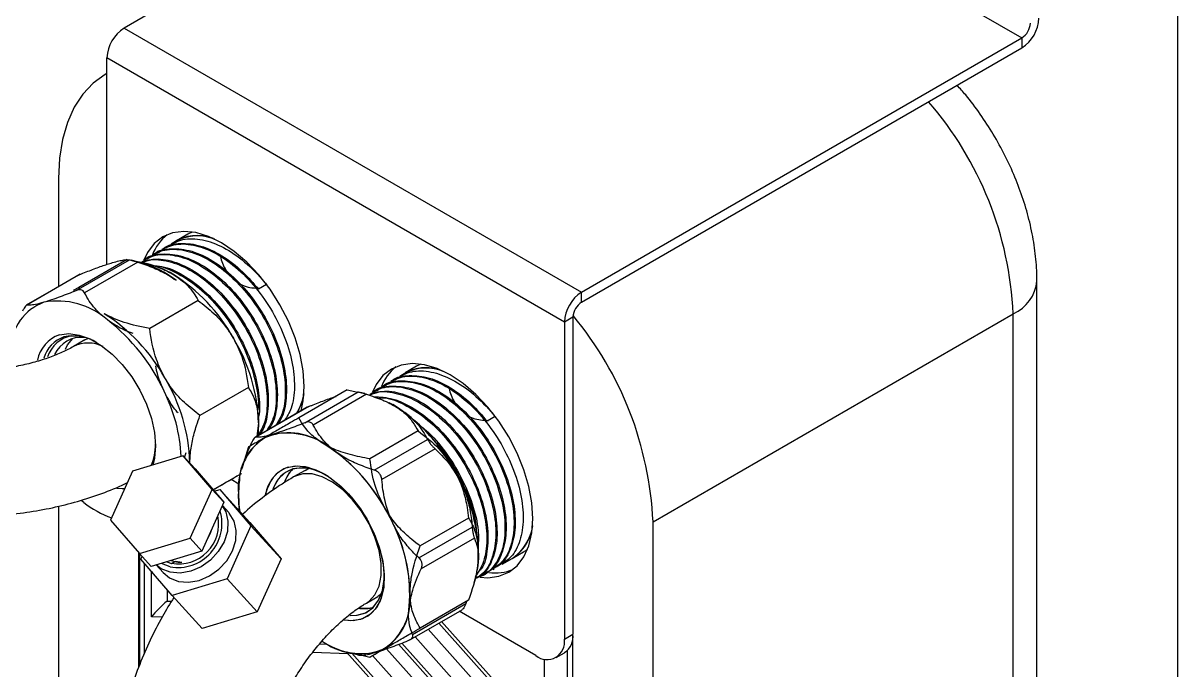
# Model space of a CAD drawing. Extents: x 150 to 4150, y 50 to 2920.
# Drawn here: x 3590.7 to 3947.7, y 1752 to 1951.8 of the extents above; entities that cross this region are included whole.
import ezdxf

# ---------------------------------------------------------------- set-up
doc = ezdxf.new("R2010")
doc.units = 0
doc.header["$LTSCALE"] = 10
doc.linetypes.add('SLD-KATı', pattern=[0])
doc.layers.get('0').update_dxf_attribs({"linetype": 'CONTINUOUS'})

msp = doc.modelspace()

# ---------------------------------------------------------------- linework, layer by layer
at = {"color": 7, "linetype": 'SLD-KATı'}
for p, q in [((3947.73, 923.17), (3947.73, 2132.67)), ((3758.05, 2028.86), (3621.93, 1950.28)), ((3758.05, 2028.86), (3899.47, 1947.21)), ((3621.93, 1950.28), (3763.35, 1868.64)), ((3763.35, 1868.64), (3899.47, 1947.21)), ((3899.47, 1947.21), (3899.47, 1944.15)), ((3763.35, 1865.57), (3899.47, 1944.15)), ((3758.05, 1859.45), (3616.63, 1941.09)), ((3616.63, 1877.26), (3616.63, 1941.09)), ((3616.63, 1936.19), (3616.1, 1935.88)), ((3601.6, 1903.83), (3601.6, 1870.34)), ((3641.61, 1886.6), (3638.08, 1884.55)), ((3642.95, 1887.25), (3641.61, 1886.6)), ((3633.98, 1882.1), (3633.63, 1881.9)), ((3638.11, 1884.49), (3636.43, 1883.52)), ((3607.09, 1869.15), (3623.57, 1878.66)), ((3622.85, 1878.78), (3607.88, 1870.14)), ((3622.85, 1878.78), (3623.54, 1878.65)), ((3625.64, 1878.14), (3624.16, 1878.53)), ((3628.37, 1878.86), (3628.01, 1878.66)), ((3631.17, 1880.48), (3630.82, 1880.28)), ((3626.19, 1877.93), (3609.71, 1868.42)), ((3629.95, 1877.2), (3628.3, 1877.63)), ((3607.81, 1873.92), (3591.69, 1864.62)), ((3608.37, 1874.19), (3591.89, 1864.68)), ((3665.9, 1871.03), (3663.45, 1869.61)), ((3904.14, 1284.29), (3904.14, 1872.2)), ((3607.88, 1870.14), (3606.16, 1869.14)), ((3608.05, 1869.84), (3607.88, 1870.14)), ((3763.35, 1865.57), (3763.35, 1868.64)), ((3644.82, 1866.1), (3629.85, 1857.46)), ((3760.7, 1860.98), (3758.05, 1859.45)), ((3760.7, 1860.98), (3760.7, 1763)), ((3785.45, 1797.7), (3896.82, 1861.99)), ((3896.82, 1274.08), (3896.82, 1861.99)), ((3758.05, 1859.45), (3758.05, 1761.46)), ((3609.8, 1853.92), (3606.26, 1851.88)), ((3609.8, 1853.92), (3610.68, 1854.36)), ((3713.66, 1846.43), (3712.32, 1845.78)), ((3708.82, 1843.67), (3707.14, 1842.7)), ((3712.32, 1845.78), (3708.79, 1843.73)), ((3660.35, 1839.19), (3645.38, 1830.55)), ((3701.88, 1839.66), (3701.53, 1839.46)), ((3704.69, 1841.28), (3704.34, 1841.08)), ((3690.91, 1838.47), (3675.94, 1829.83)), ((3677.8, 1828.33), (3694.28, 1837.84)), ((3696.9, 1837.11), (3680.42, 1827.6)), ((3690.91, 1838.47), (3694.15, 1837.77)), ((3694.04, 1837.85), (3694.28, 1837.84)), ((3696.36, 1837.32), (3694.87, 1837.71)), ((3699.08, 1838.04), (3698.73, 1837.84)), ((3678.52, 1833.1), (3662.4, 1823.8)), ((3679.08, 1833.37), (3662.6, 1823.86)), ((3704.43, 1834.23), (3705.02, 1833.93)), ((3663.48, 1828.31), (3662.99, 1824.14)), ((3736.61, 1830.21), (3734.16, 1828.79)), ((3712.88, 1825.79), (3697.91, 1817.15)), ((3699.27, 1813.67), (3715.75, 1823.19)), ((3640.23, 1818.08), (3624.51, 1813.34)), ((3649.16, 1807.71), (3640.23, 1818.08)), ((3643.85, 1814.11), (3640.23, 1818.08)), ((3640.66, 1817.92), (3641.15, 1819.15)), ((3660.41, 1820.86), (3658.69, 1815.48)), ((3718.08, 1820.25), (3701.6, 1810.74)), ((3643.85, 1814.11), (3652.78, 1803.75)), ((3658.69, 1815.58), (3658.23, 1813.92)), ((3658.35, 1814.36), (3658.23, 1813.92)), ((3624.51, 1813.34), (3617.72, 1798.25)), ((3657.87, 1812.39), (3649.5, 1807.56)), ((3657.42, 1809.35), (3655.01, 1810.74)), ((3677.86, 1813.61), (3674.32, 1811.57)), ((3622.42, 1809.59), (3622.84, 1809.62)), ((3642.37, 1792.61), (3649.16, 1807.71)), ((3652.78, 1803.75), (3649.16, 1807.71)), ((3649.85, 1807.15), (3651.48, 1807.65)), ((3651.48, 1807.65), (3661.15, 1796.42)), ((3660.79, 1797.46), (3651.48, 1807.65)), ((3609.42, 1803.68), (3608.62, 1804.29)), ((3652.78, 1803.75), (3645.99, 1788.65)), ((3601.6, 1802.54), (3601.6, 1729.53)), ((3654.27, 1800.57), (3652.31, 1802.71)), ((3617.72, 1798.25), (3626.65, 1787.88)), ((3661.15, 1796.42), (3653.8, 1780.06)), ((3660.79, 1797.46), (3670.46, 1786.23)), ((3670.46, 1786.23), (3661.15, 1796.42)), ((3713.07, 1786.57), (3729.55, 1796.09)), ((3728.41, 1798.88), (3713.44, 1790.24)), ((3785.45, 1209.79), (3785.45, 1797.7)), ((3626.65, 1787.88), (3642.37, 1792.61)), ((3645.99, 1788.65), (3642.37, 1792.61)), ((3730.23, 1792.67), (3713.75, 1783.16)), ((3626.35, 1788.23), (3626.35, 1752.6)), ((3630.27, 1783.92), (3626.65, 1787.88)), ((3626.66, 1787.88), (3626.66, 1753.44)), ((3627.09, 1786.17), (3627.46, 1786.99)), ((3636.77, 1774.94), (3627.09, 1786.17)), ((3645.99, 1788.65), (3630.27, 1783.92)), ((3635.11, 1785.38), (3636.61, 1784.88)), ((3636.45, 1785.78), (3637.62, 1785.41)), ((3636.61, 1784.88), (3637.62, 1785.41)), ((3637.8, 1785.5), (3639.74, 1785.21)), ((3670.46, 1786.23), (3663.11, 1769.87)), ((3738.79, 1784.64), (3741.87, 1786.42)), ((3741.91, 1786.36), (3745.44, 1788.4)), ((3630.36, 1768.37), (3630.36, 1782.31)), ((3631.81, 1784.38), (3633.97, 1782.02)), ((3735.98, 1783.02), (3736.33, 1783.23)), ((3653.8, 1780.06), (3636.77, 1774.94)), ((3653.8, 1780.06), (3663.11, 1769.87)), ((3730.14, 1778.8), (3730.49, 1780.08)), ((3730.47, 1780.01), (3730.59, 1780.45)), ((3733.18, 1781.4), (3733.53, 1781.61)), ((3635.19, 1776.77), (3635.19, 1773.19)), ((3646.08, 1764.75), (3636.77, 1774.94)), ((3696.82, 1772.6), (3700.36, 1774.64)), ((3635.19, 1773.19), (3636.56, 1773.14)), ((3711.11, 1762.91), (3727.59, 1772.42)), ((3728.41, 1773.52), (3713.44, 1764.88)), ((3727.92, 1773.26), (3727.59, 1772.42)), ((3728.41, 1773.52), (3727.98, 1773.27)), ((3663.11, 1769.87), (3646.08, 1764.75)), ((3710.29, 1761.26), (3726.4, 1770.56)), ((3749.21, 1756.36), (3725.5, 1770.05)), ((3715.94, 1764.52), (3748.16, 1728.48)), ((3719.19, 1766.4), (3748.21, 1733.95)), ((3758.05, 1761.46), (3760.7, 1763)), ((3760.7, 1258.78), (3760.7, 1763)), ((3691.21, 1756.88), (3680.19, 1757.28)), ((3690.7, 1757.45), (3748.21, 1693.12)), ((3690.81, 1757.49), (3693.96, 1756.67)), ((3690.81, 1757.49), (3692.47, 1757.06)), ((3692.58, 1757.24), (3697.91, 1755.91)), ((3701.52, 1757.99), (3697.91, 1755.91)), ((3703.06, 1758.51), (3748.16, 1708.07)), ((3706.79, 1759.86), (3748.21, 1713.54)), ((3755.46, 1755.74), (3758.11, 1757.27))]:
    msp.add_line(p, q, dxfattribs=at)
at = {"color": 8, "linetype": 'SLD-KATı'}
for p, q in [((3656.85, 1801.77), (3657.57, 1801.74)), ((3628.12, 1784.97), (3628.12, 1756.83)), ((3630.36, 1782.31), (3630.42, 1782.31)), ((3633.66, 1768.26), (3630.36, 1768.37)), ((3720.08, 1766.92), (3749.62, 1733.87)), ((3707.79, 1760.25), (3749.62, 1713.46)), ((3749.62, 1719.94), (3711.87, 1762.17)), ((3682.36, 1760.02), (3684.71, 1759.94)), ((3692.38, 1757.08), (3749.62, 1693.05)), ((3758.93, 1757.89), (3758.93, 1265.93)), ((3749.62, 1699.53), (3698.77, 1756.4)), ((3751.86, 1274.09), (3751.86, 1755.3))]:
    msp.add_line(p, q, dxfattribs=at)
at = {"color": 7, "linetype": 'SLD-KATı', "flags": 128}
for points in [[(3616.63, 1936.18), (3616.1, 1935.88), (3612.4, 1933.24), (3609.19, 1929.86), (3606.51, 1925.8), (3604.38, 1921.11), (3602.84, 1915.84), (3601.91, 1910.05), (3601.6, 1903.83)], [(3676.64, 1832.02), (3677.3, 1835.09), (3677.62, 1839.54), (3677.3, 1844.35), (3676.36, 1849.41), (3674.82, 1854.59), (3672.72, 1859.76), (3670.11, 1864.8), (3667.05, 1869.59), (3663.62, 1873.99), (3659.91, 1877.91), (3655.99, 1881.26), (3651.99, 1883.94), (3647.98, 1885.89), (3644.06, 1887.06), (3640.35, 1887.43), (3636.92, 1886.98), (3633.86, 1885.73), (3631.25, 1883.71), (3629.15, 1880.96), (3627.98, 1878.58)], [(3601.91, 1855.45), (3604.83, 1855.85), (3608.02, 1855.43), (3611.39, 1854.21), (3614.81, 1852.23), (3618.18, 1849.56), (3621.37, 1846.29), (3624.28, 1842.53), (3626.82, 1838.4), (3628.88, 1834.05), (3630.4, 1829.63), (3631.34, 1825.28), (3631.66, 1821.16), (3631.34, 1817.41), (3630.8, 1815.24)], [(3603.76, 1851.01), (3604.45, 1852.35), (3606.02, 1854.34)], [(3731.99, 1780.56), (3734.33, 1780.42), (3737.76, 1780.87), (3740.82, 1782.12), (3743.43, 1784.15), (3745.53, 1786.89), (3747.07, 1790.3), (3748.01, 1794.27), (3748.33, 1798.72), (3748.01, 1803.53), (3747.07, 1808.59), (3745.53, 1813.77), (3743.43, 1818.94), (3740.82, 1823.98), (3737.76, 1828.76), (3734.33, 1833.17), (3730.62, 1837.09), (3726.71, 1840.44), (3722.7, 1843.12), (3718.69, 1845.07), (3714.77, 1846.24), (3711.06, 1846.61), (3707.63, 1846.16), (3704.57, 1844.91), (3701.96, 1842.89), (3699.86, 1840.14), (3698.69, 1837.76)], [(3703.82, 1834.59), (3706.1, 1833.28), (3708.69, 1831.52)], [(3663.48, 1828.31), (3663.35, 1825.39), (3663.2, 1824.03)], [(3665.68, 1806.14), (3666.21, 1808.04), (3667.59, 1810.86), (3669.52, 1813), (3671.95, 1814.4), (3674.77, 1815), (3677.91, 1814.79), (3681.24, 1813.77), (3684.66, 1811.98), (3688.05, 1809.48), (3691.3, 1806.34), (3694.29, 1802.69), (3696.93, 1798.64), (3699.12, 1794.34), (3700.78, 1789.92), (3701.87, 1785.54), (3702.35, 1781.35), (3702.19, 1777.49), (3701.4, 1774.09), (3700.02, 1771.27), (3698.08, 1769.13), (3695.66, 1767.73), (3692.84, 1767.13), (3689.8, 1767.32)], [(3684.26, 1812.23), (3683.43, 1812.66), (3680.11, 1813.93), (3676.96, 1814.4), (3674.09, 1814.03), (3671.61, 1812.86), (3669.59, 1810.91), (3668.13, 1808.27), (3667.9, 1807.67)], [(3671.66, 1810.31), (3673.09, 1812.91), (3674.08, 1814.03)], [(3672.62, 1814.63), (3675.54, 1815.03), (3678.73, 1814.61), (3682.1, 1813.39), (3685.52, 1811.41), (3688.89, 1808.74), (3692.08, 1805.47), (3695, 1801.7), (3697.53, 1797.58), (3699.59, 1793.23), (3701.12, 1788.81), (3702.05, 1784.46), (3702.37, 1780.34), (3702.05, 1776.59), (3701.11, 1773.32), (3699.58, 1770.67), (3697.52, 1768.7), (3694.99, 1767.5), (3692.07, 1767.1), (3690.06, 1767.27)], [(3677.86, 1813.61), (3678.74, 1814.05), (3679.07, 1814.17)], [(3622.08, 1807.94), (3621.36, 1807.92), (3619.7, 1808.04)], [(3657.69, 1800.85), (3657.42, 1803.3), (3657.29, 1806.37)], [(3652.29, 1802.66), (3653.34, 1800.77), (3654.02, 1797.88), (3653.84, 1794.73), (3652.83, 1791.54), (3651.05, 1788.52), (3648.63, 1785.89), (3645.71, 1783.82), (3642.52, 1782.45), (3639.25, 1781.88), (3636.15, 1782.14)], [(3638.73, 1779.31), (3641.84, 1779.05), (3645.1, 1779.62), (3648.3, 1780.99), (3651.21, 1783.06), (3653.64, 1785.69), (3655.42, 1788.71), (3656.43, 1791.9), (3656.6, 1795.05), (3655.92, 1797.94), (3654.44, 1800.38), (3654.27, 1800.57)], [(3648.87, 1795.06), (3648.65, 1794.4), (3647.71, 1792.47)], [(3745.44, 1788.4), (3746.12, 1788.82), (3746.68, 1789.23)], [(3636.15, 1782.14), (3633.41, 1783.21), (3631.83, 1784.39)], [(3636.12, 1783.79), (3633.53, 1784.83), (3633.45, 1784.88)], [(3633.97, 1782.02), (3635.99, 1780.38), (3638.73, 1779.31)], [(3691.76, 1768.78), (3693.89, 1768.83), (3696.58, 1769.61), (3698.84, 1771.17), (3700.59, 1773.48), (3701.76, 1776.43), (3702.32, 1779.94), (3702.36, 1780.87)], [(3691.79, 1768.78), (3693.95, 1768.84), (3696.63, 1769.63), (3698.88, 1771.21), (3700.62, 1773.53), (3701.78, 1776.5), (3702.33, 1780.02), (3702.36, 1780.87)], [(3701.45, 1775.41), (3700.64, 1774.81), (3700.36, 1774.64)], [(3698.64, 1771.11), (3697.48, 1770.88), (3694.53, 1770.91)], [(3698.9, 1771.18), (3697.42, 1770.87), (3694.81, 1770.87)]]:
    msp.add_lwpolyline(points, dxfattribs=at)
at = {"color": 8, "linetype": 'SLD-KATı', "flags": 128}
msp.add_lwpolyline([(3696.82, 1772.6), (3697.64, 1773.15), (3699.48, 1775.14), (3700.75, 1777.82), (3701.4, 1781.09), (3701.4, 1784.81), (3700.75, 1788.82), (3699.48, 1792.97), (3697.64, 1797.08), (3695.31, 1800.99), (3692.58, 1804.53), (3689.56, 1807.57), (3686.38, 1809.97), (3683.16, 1811.64), (3680.05, 1812.5), (3677.16, 1812.53), (3674.61, 1811.73), (3674.32, 1811.57)], dxfattribs=at)
at = {"color": 7, "linetype": 'SLD-KATı'}
for centre, radius, start, end in [((3893.26, 1953.86), 11.53, 302.6055, 357.3945), ((3628.14, 1940.57), 11.53, 122.6055, 177.3945), ((3896.37, 1952.07), 5.76, 302.6055, 357.3945), ((3644.16, 1875.07), 14.43, 128.1899, 159.1779), ((3644.55, 1872.78), 13.4, 68.017, 124.2955), ((3644.6, 1871.82), 14.24, 67.7575, 117.1238), ((3618.76, 1847.43), 31.46, 52.3461, 74.2517), ((3622.54, 1849.85), 28.33, 59.4098, 74.8374), ((3608.33, 1828.34), 54.1, 28.8556, 58.0453), ((3769.57, 1858.93), 11.53, 122.6055, 177.3945), ((3602.58, 1850.77), 15.75, 110.2603, 178.128), ((3601.31, 1842.55), 23.38, 48.6211, 100.3296), ((3766.46, 1860.72), 5.76, 122.6055, 177.3945), ((3587.11, 1816.09), 54.1, 28.8556, 58.0453), ((3677.96, 1792.69), 107.61, 2.6703, 39.7175), ((3580.58, 1813.33), 59.13, 24.7744, 52.2594), ((3605.29, 1845.66), 10.36, 109.0546, 168.9233), ((3606.45, 1845.67), 9.69, 108.7971, 164.3831), ((3607.49, 1845.66), 9.7, 100.0227, 161.5778), ((3608.71, 1845.6), 9.11, 84.0563, 155.1502), ((3606.17, 1840.98), 14.14, 58.5898, 101.5973), ((3609.4, 1826.47), 54.11, 1.9565, 31.1437), ((3714.87, 1834.25), 14.43, 128.1899, 159.1779), ((3715.26, 1831.96), 13.4, 68.017, 124.2955), ((3715.31, 1831), 14.24, 67.7575, 117.1238), ((3588.19, 1814.22), 54.11, 1.9565, 31.1437), ((3588.54, 1815.26), 51.11, 2.9438, 26.5617), ((3660.13, 1840.45), 17.7, 328.4754, 349.6798), ((3660.24, 1840.35), 17.63, 328.9796, 348.3789), ((3676.39, 1788.03), 54.1, 28.8556, 58.0453), ((3672.5, 1784.76), 59.13, 24.7744, 52.2594), ((3673.29, 1809.95), 15.75, 110.2603, 178.128), ((3672.82, 1806.35), 18.86, 54.3818, 114.314), ((3672.02, 1801.73), 23.38, 48.6211, 100.3296), ((3614.48, 1821.81), 17.17, 336.9095, 359.5904), ((3676.06, 1808.22), 18.87, 125.698, 185.6204), ((3655.17, 1775.78), 54.1, 28.8556, 58.0453), ((3651.29, 1772.51), 59.13, 24.7744, 52.2594), ((3676.11, 1804.69), 10.53, 109.3253, 171.9658), ((3677.09, 1804.94), 9.57, 108.5844, 161.8623), ((3681.77, 1806.36), 10.86, 135.0745, 161.0581), ((3676.88, 1800.16), 14.14, 58.5898, 101.5973), ((3677.46, 1786.16), 54.11, 1.9565, 31.1437), ((3694.17, 1806.2), 36.87, 173.3624, 188.3433), ((3683.74, 1787.78), 47.7, 355.3497, 27.1403), ((3629.63, 1830.27), 33.4, 232.7611, 249.6841), ((3638.55, 1797.19), 13.61, 259.7291, 16.6734), ((3638.81, 1797.02), 12.33, 259.7059, 11.7766), ((3656.25, 1773.91), 54.11, 1.9565, 31.1437), ((3662.52, 1775.53), 47.7, 355.3497, 27.1403), ((3734.33, 1798.3), 14.07, 297.1584, 350.5184), ((3733.89, 1798.54), 14.51, 303.3732, 351.7347), ((3639.43, 1793.46), 8.26, 257.3403, 272.16), ((3703.2, 1787.71), 28.34, 345.1582, 0.5931), ((3736.76, 1796.29), 14.35, 261.7684, 291.8426), ((3691.55, 1773.91), 18.87, 305.698, 5.6204), ((3694.32, 1772.18), 15.75, 290.2603, 358.128), ((3695.55, 1778.93), 21.94, 235.6501, 281.1052), ((3694.79, 1775.78), 18.86, 234.3818, 294.314), ((3752.66, 1760.59), 5.46, 230.7967, 9.214), ((3754.76, 1762.24), 5.99, 304.0564, 7.2558)]:
    msp.add_arc(centre, radius, start, end, dxfattribs=at)
at = {"color": 8, "linetype": 'SLD-KATı'}
for centre, radius, start, end in [((3789.06, 1856.94), 107.88, 2.6859, 40.8609), ((3891.87, 1873.27), 12.32, 293.6937, 355.0156), ((3610.78, 1842.94), 10.02, 62.5701, 116.7522)]:
    msp.add_arc(centre, radius, start, end, dxfattribs=at)
at = {"color": 7, "linetype": 'SLD-KATı'}
for centre, major_axis, ratio, start_param, end_param in [((3633.9, 1784.35), (-4.08, 4.23), 0.684049, 1.402214, 1.656066), ((3633.9, 1770.42), (4.93, 4.75), 0.176434, 1.140414, 2.187612)]:
    msp.add_ellipse(centre, major_axis=major_axis, ratio=ratio, start_param=start_param, end_param=end_param, dxfattribs=at)
for points, knots in [([(3904.14, 1872.2), (3904.12, 1873.55), (3904.05, 1877.19), (3903.39, 1883.22), (3902.01, 1890.26), (3900.01, 1897.27), (3897.43, 1904.2), (3894.33, 1910.96), (3890.73, 1917.5), (3886.66, 1923.75), (3882.89, 1928.82), (3880.36, 1931.61), (3879.46, 1932.6)], [0, 0, 0, 0, 0.064533, 0.174438, 0.284459, 0.394338, 0.503786, 0.612837, 0.721711, 0.830719, 0.940129, 1, 1, 1, 1]), ([(3634.93, 1882.41), (3636.36, 1883.33), (3639.34, 1885.24), (3645.27, 1885.32), (3651.81, 1883.22), (3658.48, 1878.91), (3663.15, 1874.4), (3665.49, 1871.54), (3665.9, 1871.03)], [0, 0, 0, 0, 0.180862, 0.376303, 0.570315, 0.761817, 0.957561, 1, 1, 1, 1]), ([(3629.32, 1879.17), (3630.75, 1880.09), (3633.73, 1882), (3639.66, 1882.08), (3646.2, 1879.98), (3652.87, 1875.68), (3659.15, 1869.57), (3664.57, 1862.09), (3668.71, 1853.84), (3671.29, 1845.46), (3672.03, 1837.65), (3671.25, 1831.34), (3669.49, 1828.62), (3668.74, 1827.46)], [0, 0, 0, 0, 0.087469, 0.181988, 0.275817, 0.368431, 0.463097, 0.556425, 0.649467, 0.744163, 0.836969, 0.930556, 1, 1, 1, 1]), ([(3631.19, 1880.46), (3631.21, 1880.49), (3632.58, 1881.76), (3636.55, 1882.32), (3642.68, 1881.73), (3649.38, 1878.6), (3655.94, 1873.51), (3661.92, 1866.75), (3666.84, 1858.87), (3670.35, 1850.5), (3672.2, 1842.24), (3672.14, 1834.89), (3671.02, 1829.85), (3669.43, 1828.07), (3669.04, 1827.63)], [0, 0, 0, 0, 0.001942, 0.098151, 0.19583, 0.291429, 0.388169, 0.485714, 0.581056, 0.678214, 0.775503, 0.870803, 0.968262, 1, 1, 1, 1]), ([(3632.12, 1880.79), (3633.55, 1881.71), (3636.53, 1883.62), (3642.47, 1883.7), (3649.01, 1881.6), (3655.68, 1877.3), (3661.96, 1871.19), (3667.37, 1863.71), (3671.52, 1855.46), (3674.09, 1847.08), (3674.84, 1839.27), (3674.06, 1832.96), (3672.3, 1830.24), (3671.55, 1829.08)], [0, 0, 0, 0, 0.087469, 0.181988, 0.275817, 0.368431, 0.463097, 0.556425, 0.649467, 0.744163, 0.836969, 0.930556, 1, 1, 1, 1]), ([(3633.99, 1882.08), (3634.02, 1882.11), (3635.39, 1883.38), (3639.35, 1883.93), (3645.49, 1883.36), (3652.18, 1880.21), (3658.34, 1875.52), (3661.87, 1871.43), (3663.45, 1869.61)], [0, 0, 0, 0, 0.004169, 0.210655, 0.420297, 0.625475, 0.833102, 1, 1, 1, 1]), ([(3618.33, 1877.79), (3619.02, 1877.98), (3620.39, 1878.37), (3621.82, 1878.62), (3622.88, 1878.72), (3623.34, 1878.68), (3623.57, 1878.66)], [0, 0, 0, 0, 0.272941, 0.5513799, 0.7748074, 1, 1, 1, 1]), ([(3623.57, 1878.66), (3623.67, 1878.64), (3623.88, 1878.6), (3624.6, 1878.41), (3625.41, 1878.17), (3625.97, 1878), (3626.19, 1877.93)], [0, 0, 0, 0, 0.2806938, 0.5628322, 0.8257499, 1, 1, 1, 1]), ([(3624.1, 1878.54), (3624.75, 1878.42), (3627.01, 1878), (3630.75, 1877), (3634.4, 1875.63), (3636.31, 1874.59), (3636.96, 1874.24)], [0, 0, 0, 0, 0.136187, 0.4748, 0.821848, 1, 1, 1, 1]), ([(3627.15, 1877.88), (3628.38, 1878.66), (3631.17, 1880.42), (3636.86, 1880.45), (3643.39, 1878.36), (3650.07, 1874.06), (3656.35, 1867.95), (3661.76, 1860.47), (3665.9, 1852.22), (3668.48, 1843.84), (3669.23, 1836.03), (3668.44, 1829.72), (3666.69, 1827), (3665.94, 1825.84)], [0, 0, 0, 0, 0.076064, 0.171764, 0.266765, 0.360537, 0.456386, 0.550881, 0.645086, 0.740965, 0.834931, 0.929688, 1, 1, 1, 1]), ([(3627.36, 1877.82), (3627.64, 1877.97), (3629.52, 1879.02), (3634.1, 1878.74), (3640.57, 1876.77), (3647.26, 1872.43), (3653.54, 1866.33), (3658.96, 1858.85), (3663.1, 1850.6), (3665.68, 1842.22), (3666.42, 1834.41), (3665.64, 1828.1), (3663.88, 1825.38), (3663.13, 1824.22)], [0, 0, 0, 0, 0.017775, 0.119513, 0.220508, 0.320195, 0.422091, 0.522547, 0.622695, 0.724623, 0.824517, 0.925253, 1, 1, 1, 1]), ([(3627.85, 1877.94), (3628.86, 1878.31), (3631.6, 1879.33), (3637.13, 1878.39), (3643.76, 1875.39), (3650.34, 1870.26), (3656.3, 1863.51), (3661.23, 1855.63), (3664.74, 1847.26), (3666.59, 1839), (3666.53, 1831.64), (3665.39, 1826.58), (3663.79, 1824.78), (3663.38, 1824.33)], [0, 0, 0, 0, 0.058665, 0.160455, 0.260076, 0.360887, 0.462536, 0.56189, 0.663136, 0.764519, 0.863829, 0.965389, 1, 1, 1, 1]), ([(3628.38, 1878.84), (3628.41, 1878.87), (3629.78, 1880.14), (3633.74, 1880.7), (3639.88, 1880.11), (3646.58, 1876.98), (3653.14, 1871.89), (3659.11, 1865.13), (3664.03, 1857.25), (3667.54, 1848.88), (3669.4, 1840.62), (3669.33, 1833.27), (3668.22, 1828.25), (3666.65, 1826.49), (3666.28, 1826.06)], [0, 0, 0, 0, 0.0019448, 0.0982696, 0.1960665, 0.2917806, 0.3886376, 0.4862995, 0.5817563, 0.6790316, 0.7764385, 0.8718533, 0.9694297, 1, 1, 1, 1]), ([(3651.63, 1880.15), (3651.89, 1878.86), (3652.47, 1875.99), (3657.84, 1870.13), (3662.24, 1869.93), (3663.88, 1869.86)], [0, 0, 0, 0, 0.340143, 0.754916, 1, 1, 1, 1]), ([(3608.37, 1874.19), (3608.65, 1874.3), (3610.3, 1874.96), (3613.24, 1876.09), (3616.27, 1877.17), (3617.81, 1877.63), (3618.33, 1877.79)], [0, 0, 0, 0, 0.073265, 0.436543, 0.808871, 1, 1, 1, 1]), ([(3626.19, 1877.93), (3627.84, 1877.38), (3630.34, 1876.55), (3633.44, 1875.12), (3635.79, 1873.86), (3637.22, 1872.87), (3637.98, 1872.34)], [0, 0, 0, 0, 0.382246, 0.577663, 0.77475, 1, 1, 1, 1]), ([(3630.29, 1876.81), (3630.64, 1876.84), (3632.93, 1876.98), (3637.83, 1874.98), (3644.44, 1870.85), (3650.74, 1864.7), (3656.14, 1857.24), (3660.32, 1848.96), (3662.75, 1840.7), (3663.68, 1834.81), (3663.26, 1832.33), (3663.21, 1832.03)], [0, 0, 0, 0, 0.024409, 0.161419, 0.296656, 0.434889, 0.571168, 0.70703, 0.845306, 0.980824, 1, 1, 1, 1]), ([(3631.01, 1876.86), (3632.13, 1876.78), (3635.26, 1876.57), (3640.98, 1873.68), (3647.52, 1868.67), (3653.5, 1861.89), (3658.41, 1854.02), (3661.97, 1845.6), (3663.65, 1837.51), (3664.05, 1832.03), (3663.41, 1829.93), (3663.37, 1829.78)], [0, 0, 0, 0, 0.07206, 0.202149, 0.33379, 0.466526, 0.596265, 0.728475, 0.860864, 0.990545, 1, 1, 1, 1]), ([(3607.81, 1873.92), (3607.82, 1873.93), (3607.96, 1874.04), (3608.17, 1874.12), (3608.37, 1874.19)], [0, 0, 0, 0, 0.051475, 1, 1, 1, 1]), ([(3636.96, 1874.24), (3638.63, 1873.1), (3642.17, 1870.69), (3643.9, 1867.68), (3644.82, 1866.1)], [0, 0, 0, 0, 0.472492, 1, 1, 1, 1]), ([(3607.09, 1869.15), (3606.24, 1868.81), (3604.55, 1868.14), (3602, 1867.18), (3599.42, 1866.26), (3597.89, 1865.79), (3597.12, 1865.55)], [0, 0, 0, 0, 0.223518, 0.448621, 0.721723, 1, 1, 1, 1]), ([(3609.71, 1868.42), (3609.56, 1868.65), (3609.27, 1869.1), (3608.53, 1869.41), (3607.76, 1869.39), (3607.28, 1869.22), (3607.09, 1869.15)], [0, 0, 0, 0, 0.280694, 0.562832, 0.82575, 1, 1, 1, 1]), ([(3616.77, 1860.09), (3616.07, 1860.64), (3614.67, 1861.74), (3612.78, 1863.7), (3611.06, 1865.93), (3610.16, 1867.59), (3609.71, 1868.42)], [0, 0, 0, 0, 0.220853, 0.444668, 0.720511, 1, 1, 1, 1]), ([(3591.89, 1864.68), (3591.8, 1864.66), (3591.63, 1864.63), (3591.23, 1864.14), (3590.85, 1863.47), (3590.61, 1862.97), (3590.52, 1862.78)], [0, 0, 0, 0, 0.280694, 0.562832, 0.82575, 1, 1, 1, 1]), ([(3597.12, 1865.55), (3596.64, 1865.41), (3595.24, 1865.01), (3593.46, 1864.67), (3592.39, 1864.62), (3591.96, 1864.67), (3591.89, 1864.68)], [0, 0, 0, 0, 0.191127, 0.553705, 0.926736, 1, 1, 1, 1]), ([(3644.82, 1866.1), (3646.47, 1864.82), (3649.81, 1862.21), (3653.43, 1858.13), (3655.16, 1855.34), (3655.71, 1854.45)], [0, 0, 0, 0, 0.396747, 0.806752, 1, 1, 1, 1]), ([(3629.85, 1857.46), (3627.11, 1857.99), (3621.91, 1858.99), (3617.72, 1861.03), (3615.75, 1862)], [0, 0, 0, 0, 0.527508, 1, 1, 1, 1]), ([(3624.68, 1855.89), (3624.34, 1856.01), (3622.33, 1856.71), (3619.63, 1858.13), (3617.53, 1859.57), (3616.77, 1860.09)], [0, 0, 0, 0, 0.112367, 0.676119, 1, 1, 1, 1]), ([(3634.5, 1842.2), (3633.56, 1844.06), (3631.09, 1848.94), (3630.32, 1854.2), (3629.85, 1857.46)], [0, 0, 0, 0, 0.381419, 1, 1, 1, 1]), ([(3655.71, 1854.45), (3656.65, 1852.59), (3659.12, 1847.72), (3659.88, 1842.45), (3660.35, 1839.19)], [0, 0, 0, 0, 0.381419, 1, 1, 1, 1]), ([(3606.26, 1851.88), (3605.71, 1851.57), (3604.1, 1850.67), (3600.94, 1849.23), (3596.67, 1847.69), (3591.89, 1846.37), (3586.69, 1845.33), (3581.19, 1844.63), (3575.49, 1844.29), (3569.74, 1844.34), (3564.05, 1844.77), (3558.57, 1845.57), (3553.4, 1846.7), (3548.67, 1848.11), (3544.58, 1849.71), (3541.92, 1851), (3540.66, 1851.72), (3540.37, 1851.88)], [0, 0, 0, 0, 0.036915, 0.106885, 0.177852, 0.249996, 0.323166, 0.397143, 0.471674, 0.54649, 0.621313, 0.695795, 0.769675, 0.842713, 0.914705, 0.981056, 1, 1, 1, 1]), ([(3634.26, 1838.11), (3633.22, 1840.49), (3632.11, 1843.05), (3631.74, 1845.76), (3631.71, 1845.94)], [0, 0, 0, 0, 0.932698, 1, 1, 1, 1]), ([(3702.83, 1839.97), (3704.26, 1840.89), (3707.24, 1842.8), (3713.18, 1842.88), (3719.72, 1840.78), (3726.39, 1836.48), (3732.67, 1830.37), (3738.08, 1822.89), (3742.23, 1814.64), (3744.8, 1806.28), (3745.59, 1798.4), (3744.55, 1791.7), (3741.91, 1786.57), (3738.97, 1784.9), (3737.56, 1784.1)], [0, 0, 0, 0, 0.078558, 0.163448, 0.247718, 0.330898, 0.415919, 0.49974, 0.583303, 0.668352, 0.751704, 0.835757, 0.920727, 1, 1, 1, 1]), ([(3704.7, 1841.26), (3704.73, 1841.29), (3706.1, 1842.56), (3710.06, 1843.11), (3716.2, 1842.54), (3722.89, 1839.39), (3729.05, 1834.7), (3732.58, 1830.61), (3734.16, 1828.79)], [0, 0, 0, 0, 0.004169, 0.210655, 0.420297, 0.625475, 0.833102, 1, 1, 1, 1]), ([(3705.64, 1841.59), (3707.07, 1842.51), (3710.05, 1844.42), (3715.98, 1844.5), (3722.52, 1842.4), (3729.19, 1838.09), (3733.86, 1833.58), (3736.2, 1830.72), (3736.61, 1830.21)], [0, 0, 0, 0, 0.1808623, 0.3763029, 0.5703152, 0.761817, 0.9575608, 1, 1, 1, 1]), ([(3645.38, 1830.55), (3643.74, 1831.83), (3640.39, 1834.44), (3636.77, 1838.52), (3635.05, 1841.31), (3634.5, 1842.2)], [0, 0, 0, 0, 0.396747, 0.806752, 1, 1, 1, 1]), ([(3660.35, 1839.19), (3660.72, 1838.6), (3661.64, 1837.09), (3662.76, 1834.25), (3663.4, 1831.14), (3663.46, 1829.03), (3663.48, 1828.31)], [0, 0, 0, 0, 0.2056137, 0.5170117, 0.8361666, 1, 1, 1, 1]), ([(3697.85, 1837.05), (3699.09, 1837.84), (3701.88, 1839.6), (3707.57, 1839.63), (3714.1, 1837.54), (3720.78, 1833.24), (3727.06, 1827.13), (3732.47, 1819.65), (3736.62, 1811.4), (3739.18, 1803.03), (3739.97, 1795.18), (3738.96, 1788.4), (3736.15, 1783.49), (3733.14, 1780.81), (3730.91, 1780.59), (3730.48, 1780.54)], [0, 0, 0, 0, 0.06673, 0.150545, 0.233748, 0.315874, 0.399819, 0.482578, 0.565083, 0.649054, 0.73135, 0.814339, 0.898233, 0.98024, 1, 1, 1, 1]), ([(3699.09, 1838.02), (3699.12, 1838.05), (3700.49, 1839.32), (3704.45, 1839.87), (3710.59, 1839.29), (3717.29, 1836.16), (3723.85, 1831.07), (3729.82, 1824.31), (3734.74, 1816.43), (3738.26, 1808.05), (3740.09, 1799.83), (3740.12, 1792.33), (3738.28, 1786.38), (3735.89, 1782.77), (3733.84, 1781.99), (3733.41, 1781.82)], [0, 0, 0, 0, 0.001781, 0.09, 0.179567, 0.267227, 0.355933, 0.445376, 0.5328, 0.62189, 0.7111, 0.798485, 0.88785, 0.976719, 1, 1, 1, 1]), ([(3700.03, 1838.35), (3701.46, 1839.27), (3704.44, 1841.18), (3710.37, 1841.26), (3716.91, 1839.16), (3723.58, 1834.86), (3729.86, 1828.75), (3735.28, 1821.27), (3739.42, 1813.02), (3741.99, 1804.66), (3742.78, 1796.78), (3741.74, 1790.08), (3739.1, 1784.95), (3736.17, 1783.28), (3734.75, 1782.48)], [0, 0, 0, 0, 0.078558, 0.163448, 0.247718, 0.330898, 0.415919, 0.49974, 0.583303, 0.668352, 0.751704, 0.835757, 0.920727, 1, 1, 1, 1]), ([(3701.9, 1839.64), (3701.92, 1839.67), (3703.29, 1840.94), (3707.26, 1841.49), (3713.39, 1840.91), (3720.09, 1837.78), (3726.66, 1832.69), (3732.63, 1825.93), (3737.55, 1818.05), (3741.07, 1809.67), (3742.89, 1801.45), (3742.93, 1793.95), (3741.09, 1788), (3738.7, 1784.39), (3736.65, 1783.61), (3736.22, 1783.44)], [0, 0, 0, 0, 0.001781, 0.09, 0.179567, 0.267227, 0.355933, 0.445376, 0.5328, 0.62189, 0.7111, 0.798485, 0.88785, 0.976719, 1, 1, 1, 1]), ([(3722.34, 1839.33), (3722.6, 1838.04), (3723.18, 1835.17), (3728.55, 1829.31), (3732.95, 1829.11), (3734.59, 1829.04)], [0, 0, 0, 0, 0.340143, 0.754916, 1, 1, 1, 1]), ([(3638.63, 1831.33), (3638.54, 1831.42), (3637.34, 1832.71), (3635.85, 1835.01), (3634.66, 1837.33), (3634.26, 1838.11)], [0, 0, 0, 0, 0.0468935, 0.6766989, 1, 1, 1, 1]), ([(3679.08, 1833.37), (3679.36, 1833.48), (3681.01, 1834.14), (3683.93, 1835.26), (3686.41, 1836.15), (3687.46, 1836.48), (3687.47, 1836.48)], [0, 0, 0, 0, 0.090164, 0.537234, 0.995441, 1, 1, 1, 1]), ([(3694.28, 1837.84), (3694.38, 1837.82), (3694.59, 1837.78), (3695.31, 1837.59), (3696.13, 1837.35), (3696.68, 1837.18), (3696.9, 1837.11)], [0, 0, 0, 0, 0.2806938, 0.5628322, 0.8257499, 1, 1, 1, 1]), ([(3696.9, 1837.11), (3698.55, 1836.56), (3701.05, 1835.73), (3704.15, 1834.3), (3706.5, 1833.04), (3707.93, 1832.04), (3708.69, 1831.52)], [0, 0, 0, 0, 0.382246, 0.577663, 0.77475, 1, 1, 1, 1]), ([(3697.98, 1836.95), (3698.29, 1837.12), (3700.2, 1838.19), (3704.8, 1837.93), (3711.28, 1835.94), (3717.97, 1831.61), (3724.25, 1825.51), (3729.67, 1818.03), (3733.81, 1809.78), (3736.37, 1801.42), (3737.17, 1793.54), (3736.11, 1786.87), (3733.84, 1782.2), (3731.44, 1780.76), (3730.53, 1780.22)], [0, 0, 0, 0, 0.018042, 0.111312, 0.203901, 0.295292, 0.388707, 0.480802, 0.572615, 0.66606, 0.75764, 0.849991, 0.943349, 1, 1, 1, 1]), ([(3698.15, 1837), (3699.28, 1837.42), (3702.15, 1838.51), (3707.84, 1837.58), (3714.47, 1834.57), (3721.05, 1829.44), (3727.02, 1822.69), (3731.93, 1814.81), (3735.45, 1806.43), (3737.28, 1798.21), (3737.32, 1790.71), (3735.48, 1784.76), (3733.09, 1781.15), (3731.03, 1780.37), (3730.61, 1780.2)], [0, 0, 0, 0, 0.060448, 0.152924, 0.24343, 0.335017, 0.427365, 0.517628, 0.609611, 0.701718, 0.791941, 0.884208, 0.975963, 1, 1, 1, 1]), ([(3699.03, 1836.38), (3701.02, 1836.28), (3705.02, 1836.09), (3711.68, 1832.9), (3718.24, 1827.83), (3724.21, 1821.07), (3729.13, 1813.19), (3732.64, 1804.82), (3734.5, 1796.55), (3734.4, 1789.24), (3733.48, 1784.52), (3732.17, 1782.97), (3732.02, 1782.8)], [0, 0, 0, 0, 0.107998, 0.216688, 0.326677, 0.437579, 0.545977, 0.656441, 0.767053, 0.875404, 0.986209, 1, 1, 1, 1]), ([(3700.71, 1835.98), (3701.15, 1836.01), (3703.54, 1836.18), (3708.54, 1834.17), (3715.15, 1830.03), (3721.45, 1823.88), (3726.86, 1816.41), (3731, 1808.16), (3733.58, 1799.79), (3734.34, 1791.96), (3733.44, 1785.24), (3731.45, 1782.23), (3730.49, 1780.77)], [0, 0, 0, 0, 0.024847, 0.134183, 0.242103, 0.352414, 0.461166, 0.569585, 0.67993, 0.788074, 0.897129, 1, 1, 1, 1]), ([(3678.52, 1833.1), (3678.53, 1833.11), (3678.67, 1833.22), (3678.88, 1833.3), (3679.08, 1833.37)], [0, 0, 0, 0, 0.051475, 1, 1, 1, 1]), ([(3705.02, 1833.93), (3706.39, 1833.02), (3709.99, 1830.65), (3711.77, 1827.65), (3712.88, 1825.79)], [0, 0, 0, 0, 0.381419, 1, 1, 1, 1]), ([(3642.26, 1816.07), (3642.28, 1816.81), (3642.34, 1818.95), (3642.96, 1822.78), (3644.08, 1826.92), (3645.02, 1829.53), (3645.38, 1830.55)], [0, 0, 0, 0, 0.163832, 0.47463, 0.794388, 1, 1, 1, 1]), ([(3675.94, 1829.83), (3675.08, 1829.33), (3672.92, 1828.08), (3669.65, 1826.2), (3666.89, 1824.6), (3665.52, 1823.81), (3665.05, 1823.54)], [0, 0, 0, 0, 0.205614, 0.517012, 0.836167, 1, 1, 1, 1]), ([(3677.8, 1828.33), (3676.96, 1827.99), (3675.27, 1827.32), (3672.71, 1826.36), (3670.13, 1825.44), (3668.6, 1824.97), (3667.83, 1824.73)], [0, 0, 0, 0, 0.223518, 0.448621, 0.721723, 1, 1, 1, 1]), ([(3683.8, 1821.68), (3682.43, 1822.59), (3678.84, 1824.97), (3677.05, 1827.97), (3675.94, 1829.83)], [0, 0, 0, 0, 0.381419, 1, 1, 1, 1]), ([(3680.42, 1827.6), (3680.27, 1827.83), (3679.98, 1828.28), (3679.24, 1828.59), (3678.47, 1828.57), (3677.99, 1828.4), (3677.8, 1828.33)], [0, 0, 0, 0, 0.280694, 0.562832, 0.82575, 1, 1, 1, 1]), ([(3708.69, 1831.52), (3710.05, 1830.38), (3713.11, 1827.84), (3714.81, 1824.85), (3715.75, 1823.19)], [0, 0, 0, 0, 0.444644, 1, 1, 1, 1]), ([(3667.83, 1824.73), (3667.35, 1824.59), (3665.95, 1824.19), (3664.17, 1823.85), (3663.1, 1823.8), (3662.67, 1823.85), (3662.6, 1823.86)], [0, 0, 0, 0, 0.191127, 0.553705, 0.926736, 1, 1, 1, 1]), ([(3687.48, 1819.27), (3686.78, 1819.82), (3685.38, 1820.92), (3683.49, 1822.88), (3681.77, 1825.11), (3680.87, 1826.77), (3680.42, 1827.6)], [0, 0, 0, 0, 0.220853, 0.444668, 0.720511, 1, 1, 1, 1]), ([(3712.88, 1825.79), (3715.09, 1824.07), (3719.27, 1820.82), (3722.33, 1816.28), (3723.77, 1814.14)], [0, 0, 0, 0, 0.527508, 1, 1, 1, 1]), ([(3713.43, 1827.41), (3714.06, 1826.94), (3716.9, 1824.83), (3721.38, 1819.37), (3726.34, 1811.59), (3729.8, 1803.21), (3731.62, 1795.7), (3731.46, 1791.63), (3731.39, 1789.98)], [0, 0, 0, 0, 0.058278, 0.26072, 0.458592, 0.660234, 0.862148, 1, 1, 1, 1]), ([(3661.23, 1821.96), (3660.54, 1820.43), (3659.38, 1817.83), (3658.7, 1815.36), (3658.42, 1814.34)], [0, 0, 0, 0, 0.588673, 1, 1, 1, 1]), ([(3665.05, 1823.54), (3663.92, 1822.88), (3661.51, 1821.5), (3660.79, 1821.08), (3660.41, 1820.86)], [0, 0, 0, 0, 0.472492, 1, 1, 1, 1]), ([(3662.6, 1823.86), (3662.51, 1823.84), (3662.34, 1823.81), (3661.94, 1823.32), (3661.56, 1822.65), (3661.32, 1822.15), (3661.23, 1821.96)], [0, 0, 0, 0, 0.280694, 0.562832, 0.82575, 1, 1, 1, 1]), ([(3697.91, 1817.15), (3695.86, 1817.54), (3691.7, 1818.35), (3686.98, 1819.98), (3684.57, 1821.27), (3683.8, 1821.68)], [0, 0, 0, 0, 0.396747, 0.806752, 1, 1, 1, 1]), ([(3715.75, 1823.19), (3715.89, 1822.93), (3716.18, 1822.41), (3716.84, 1821.53), (3717.51, 1820.8), (3717.92, 1820.41), (3718.08, 1820.25)], [0, 0, 0, 0, 0.280694, 0.562832, 0.82575, 1, 1, 1, 1]), ([(3717.25, 1823.25), (3717.68, 1822.84), (3720.18, 1820.47), (3724.03, 1814.7), (3728.14, 1806.59), (3730.48, 1799.62), (3730.74, 1795.9), (3730.82, 1794.77)], [0, 0, 0, 0, 0.0561594, 0.3292122, 0.6014281, 0.8784823, 1, 1, 1, 1]), ([(3699.27, 1813.67), (3697.62, 1814.23), (3694.28, 1815.35), (3690.33, 1817.3), (3688.24, 1818.74), (3687.48, 1819.27)], [0, 0, 0, 0, 0.3824108, 0.7746528, 1, 1, 1, 1]), ([(3718.08, 1820.25), (3719.51, 1818.88), (3722.67, 1815.81), (3724.94, 1811.76), (3726.18, 1809.54)], [0, 0, 0, 0, 0.44899, 1, 1, 1, 1]), ([(3702.55, 1801.89), (3701.42, 1804.21), (3699.01, 1809.13), (3698.29, 1814.38), (3697.91, 1817.15)], [0, 0, 0, 0, 0.472492, 1, 1, 1, 1]), ([(3723.77, 1814.14), (3724.19, 1813.36), (3725.43, 1811.09), (3726.93, 1807.04), (3727.95, 1802.69), (3728.28, 1799.95), (3728.41, 1798.88)], [0, 0, 0, 0, 0.163832, 0.47463, 0.794388, 1, 1, 1, 1]), ([(3517.88, 1812.91), (3519.09, 1812.23), (3522.47, 1810.35), (3528.37, 1807.66), (3535.66, 1804.98), (3543.28, 1802.81), (3551.15, 1801.15), (3559.19, 1800.01), (3567.35, 1799.38), (3575.56, 1799.26), (3583.74, 1799.66), (3591.85, 1800.57), (3599.81, 1802), (3607.58, 1803.93), (3615.05, 1806.43), (3620.19, 1808.44), (3622.69, 1809.75), (3622.96, 1809.89)], [0, 0, 0, 0, 0.041195, 0.114694, 0.188088, 0.261312, 0.334259, 0.406937, 0.479423, 0.551824, 0.624266, 0.696849, 0.7697, 0.842954, 0.91673, 0.991108, 1, 1, 1, 1]), ([(3655.71, 1811.14), (3654.61, 1810.51), (3652.86, 1809.5), (3650.4, 1808.08), (3649.5, 1807.56)], [0, 0, 0, 0, 0.632111, 1, 1, 1, 1]), ([(3658.19, 1812.57), (3657.88, 1812.4), (3657.27, 1812.04), (3656.22, 1811.44), (3655.71, 1811.14)], [0, 0, 0, 0, 0.505752, 1, 1, 1, 1]), ([(3674.32, 1811.57), (3673.13, 1810.86), (3669.81, 1808.88), (3664.55, 1805.07), (3660.47, 1801.85), (3658.54, 1799.98), (3658.51, 1799.95)], [0, 0, 0, 0, 0.217682, 0.606047, 0.993862, 1, 1, 1, 1]), ([(3701.6, 1810.74), (3701.55, 1811.12), (3701.43, 1811.86), (3700.81, 1812.81), (3700.04, 1813.39), (3699.49, 1813.59), (3699.27, 1813.67)], [0, 0, 0, 0, 0.2806938, 0.5628322, 0.8257499, 1, 1, 1, 1]), ([(3704.97, 1797.29), (3704.02, 1799.69), (3702.3, 1804.05), (3701.82, 1808.67), (3701.6, 1810.74)], [0, 0, 0, 0, 0.55101, 1, 1, 1, 1]), ([(3726.18, 1809.54), (3726.54, 1808.73), (3727.59, 1806.38), (3728.78, 1802.19), (3729.35, 1798.47), (3729.52, 1796.42), (3729.55, 1796.09)], [0, 0, 0, 0, 0.191127, 0.553705, 0.926736, 1, 1, 1, 1]), ([(3713.44, 1790.24), (3712.58, 1790.89), (3710.42, 1792.52), (3707.15, 1795.57), (3704.39, 1798.89), (3703.02, 1801.13), (3702.55, 1801.89)], [0, 0, 0, 0, 0.205614, 0.517012, 0.836167, 1, 1, 1, 1]), ([(3713.07, 1786.57), (3712.84, 1786.79), (3711.44, 1788.08), (3708.99, 1790.72), (3706.55, 1794.18), (3705.37, 1796.5), (3704.97, 1797.29)], [0, 0, 0, 0, 0.073265, 0.4365434, 0.8088712, 1, 1, 1, 1]), ([(3728.41, 1798.88), (3729.12, 1797.72), (3730.38, 1795.64), (3730.91, 1792.85), (3731.14, 1791.62)], [0, 0, 0, 0, 0.560318, 1, 1, 1, 1]), ([(3729.55, 1796.09), (3729.59, 1795.71), (3729.66, 1794.94), (3729.85, 1793.87), (3730.05, 1793.12), (3730.18, 1792.8), (3730.23, 1792.67)], [0, 0, 0, 0, 0.280694, 0.562832, 0.82575, 1, 1, 1, 1]), ([(3730.23, 1792.67), (3730.58, 1791.73), (3731.28, 1789.83), (3731.56, 1786.8), (3731.35, 1784.68), (3731.28, 1783.91)], [0, 0, 0, 0, 0.382411, 0.774653, 1, 1, 1, 1]), ([(3710.32, 1775.76), (3710.42, 1777.51), (3710.68, 1782.12), (3712.39, 1787.14), (3713.44, 1790.24)], [0, 0, 0, 0, 0.381419, 1, 1, 1, 1]), ([(3713.75, 1783.16), (3713.87, 1783.49), (3714.12, 1784.17), (3714.02, 1785.21), (3713.62, 1786.02), (3713.23, 1786.42), (3713.07, 1786.57)], [0, 0, 0, 0, 0.2806938, 0.5628322, 0.8257499, 1, 1, 1, 1]), ([(3731.53, 1788), (3731.44, 1786.25), (3731.17, 1781.64), (3729.47, 1776.62), (3728.41, 1773.52)], [0, 0, 0, 0, 0.381419, 1, 1, 1, 1]), ([(3710.07, 1771.66), (3710.37, 1773.28), (3711.04, 1776.93), (3712.78, 1780.93), (3713.75, 1783.16)], [0, 0, 0, 0, 0.444644, 1, 1, 1, 1]), ([(3713.44, 1764.88), (3712.76, 1766.06), (3711.38, 1768.47), (3710.44, 1772.29), (3710.35, 1774.92), (3710.32, 1775.76)], [0, 0, 0, 0, 0.396747, 0.806752, 1, 1, 1, 1]), ([(3637.29, 1774.36), (3636.08, 1772.39), (3633.45, 1768.09), (3629.92, 1761.15), (3626.65, 1753.68), (3623.9, 1746.07), (3621.7, 1738.38), (3620.1, 1730.65), (3619.07, 1723), (3618.94, 1718.01), (3618.88, 1715.54)], [0, 0, 0, 0, 0.1068855, 0.2331541, 0.359668, 0.4866487, 0.6143308, 0.7429229, 0.8725642, 1, 1, 1, 1]), ([(3663.88, 1715.54), (3663.89, 1716.18), (3663.92, 1718.02), (3664.25, 1721.47), (3665.04, 1725.94), (3666.29, 1730.75), (3667.99, 1735.77), (3670.13, 1740.89), (3672.69, 1745.98), (3675.61, 1750.94), (3678.82, 1755.65), (3682.26, 1760.01), (3685.82, 1763.91), (3689.41, 1767.3), (3692.84, 1770.04), (3695.29, 1771.7), (3696.54, 1772.44), (3696.82, 1772.6)], [0, 0, 0, 0, 0.036915, 0.106889, 0.17786, 0.250007, 0.32318, 0.397159, 0.471691, 0.546509, 0.621333, 0.695815, 0.769697, 0.842735, 0.914728, 0.981081, 1, 1, 1, 1]), ([(3711.11, 1762.91), (3710.77, 1763.84), (3710.07, 1765.74), (3709.78, 1768.77), (3709.99, 1770.89), (3710.07, 1771.66)], [0, 0, 0, 0, 0.382411, 0.774653, 1, 1, 1, 1]), ([(3727.59, 1772.42), (3727.44, 1772.1), (3727.14, 1771.48), (3726.71, 1770.81), (3726.5, 1770.64), (3726.4, 1770.57)], [0, 0, 0, 0, 0.3438638, 0.6894973, 1, 1, 1, 1]), ([(3702.55, 1758.59), (3703.02, 1758.86), (3704.37, 1759.63), (3707.12, 1761.23), (3710.38, 1763.11), (3712.58, 1764.38), (3713.44, 1764.88)], [0, 0, 0, 0, 0.163832, 0.47463, 0.794388, 1, 1, 1, 1]), ([(3699.78, 1757.4), (3701.38, 1757.92), (3704.29, 1758.85), (3708.05, 1760.34), (3709.74, 1761)], [0, 0, 0, 0, 0.55101, 1, 1, 1, 1]), ([(3709.74, 1761), (3710.04, 1761.14), (3710.63, 1761.41), (3711.13, 1761.97), (3711.26, 1762.48), (3711.15, 1762.79), (3711.11, 1762.91)], [0, 0, 0, 0, 0.280694, 0.562832, 0.82575, 1, 1, 1, 1]), ([(3693.96, 1756.67), (3694.1, 1756.63), (3694.38, 1756.56), (3694.49, 1756.54), (3694.55, 1756.53)], [0, 0, 0, 0, 0.519895, 1, 1, 1, 1]), ([(3694.55, 1756.53), (3694.62, 1756.53), (3695.04, 1756.47), (3696.1, 1756.52), (3697.87, 1756.86), (3699.29, 1757.27), (3699.78, 1757.4)], [0, 0, 0, 0, 0.073265, 0.436543, 0.808871, 1, 1, 1, 1]), ([(3697.91, 1755.91), (3698.29, 1756.13), (3699.01, 1756.54), (3701.42, 1757.93), (3702.55, 1758.59)], [0, 0, 0, 0, 0.527508, 1, 1, 1, 1])]:
    msp.add_open_spline(points, degree=3, knots=knots, dxfattribs=at)

doc.saveas('drawing.dxf')
